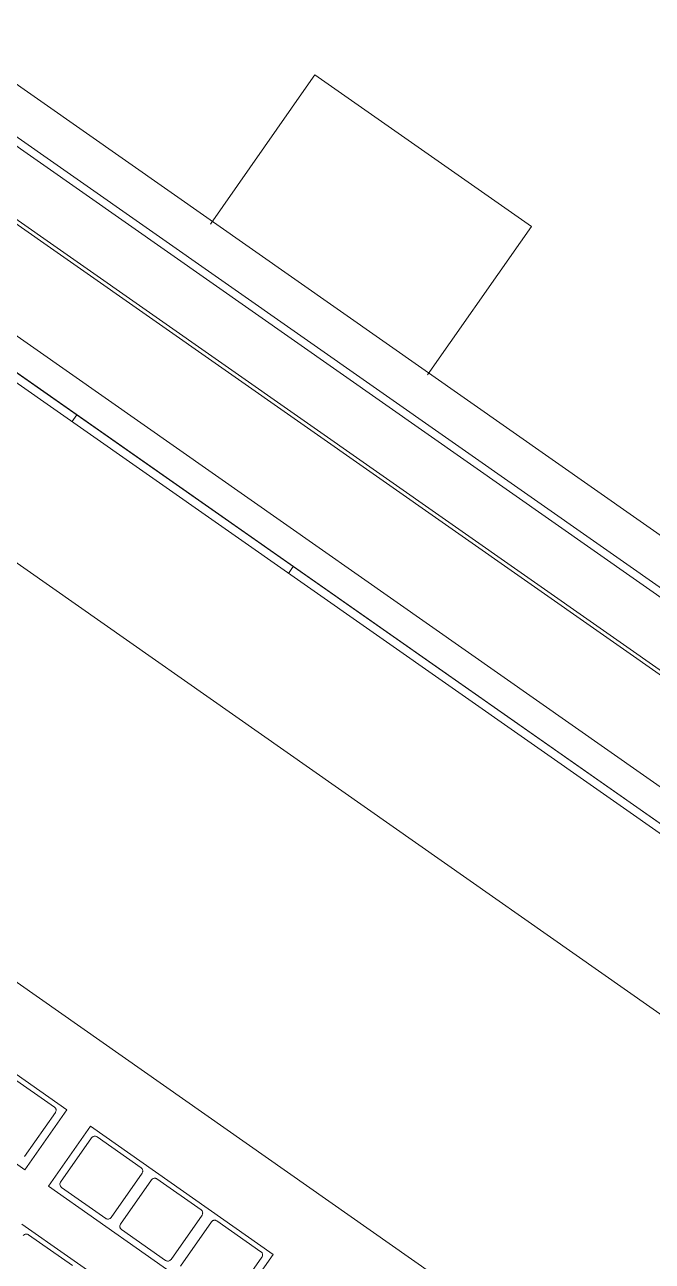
# Model space of a CAD drawing. Header units: inches. Extents: x 1 to 4637, y -664 to 702.
# Drawn here: x 1370.44 to 1376.86, y -155.45 to -142.8 of the extents above; entities that cross this region are included whole.
import ezdxf

# ---------------------------------------------------------------- set-up
doc = ezdxf.new("R2010")
doc.units = ezdxf.units.IN
doc.header["$MEASUREMENT"] = 0
doc.layers.add('I-FURN', color=30, linetype='Continuous', lineweight=9)

# ---------------------------------------------------------------- blocks, each defined once
blk = doc.blocks.new('Desk - Group 1 - No Side Chairs-2319773-New Construction - Tel_Data_Elec Plan')
at = {"layer": 'I-FURN'}
for p, q in [((10.432, -7.432), (25.267, -17.82)), ((16.59, -9.311), (14.72, -8.001)), ((14.02, -9.001), (14.449, -8.388)), ((14.449, -8.388), (16.319, -9.698)), ((14.135, -8.973), (14.452, -8.521)), ((14.968, -8.882), (14.651, -9.334)), ((14.748, -9.402), (15.065, -8.95)), ((15.12, -8.94), (15.571, -9.256)), ((16.522, -9.202), (16.071, -8.886)), ((15.89, -10.311), (14.02, -9.001)), ((14.597, -9.344), (14.145, -9.028)), ((15.581, -9.311), (15.264, -9.763)), ((25.435, -24.17), (4.407, -9.447)), ((25.435, -24.17), (4.408, -9.447)), ((15.209, -9.773), (14.758, -9.457)), ((15.361, -9.831), (15.678, -9.379)), ((15.732, -9.369), (16.184, -9.685)), ((16.319, -9.698), (15.89, -10.311)), ((16.194, -9.74), (15.877, -10.192)), ((15.822, -10.202), (15.371, -9.886)), ((16.132, -10.48), (16.561, -9.867)), ((16.561, -9.867), (19.044, -11.606)), ((24.834, -24.124), (4.656, -9.996)), ((16.248, -10.452), (16.564, -10)), ((18.615, -12.219), (16.132, -10.48)), ((3.672, -10.497), (24.699, -25.221)), ((16.709, -10.823), (16.258, -10.507)), ((24.296, -24.892), (4.118, -10.764)), ((22.311, -20.037), (9.36, -10.969)), ((3.275, -11.065), (24.302, -25.788)), ((3.319, -11.001), (24.346, -25.725)), ((3.319, -11.001), (24.346, -25.725)), ((3.337, -11.643), (23.736, -25.927)), ((8.495, -12.204), (21.446, -21.272)), ((13.814, -16.033), (13.863, -15.963)), ((16.078, -17.514), (16.029, -17.584)), ((11.492, -19.349), (12.442, -17.992)), ((11.379, -19.51), (11.492, -19.349)), ((11.379, -19.51), (13.594, -21.061)), ((14.662, -19.535), (13.707, -20.9)), ((13.707, -20.9), (13.594, -21.061))]:
    blk.add_line(p, q, dxfattribs=at)
for points in [[(14.145, -9.028), (14.142, -9.026), (14.137, -9.021), (14.131, -9.012), (14.128, -9.002), (14.128, -8.991), (14.13, -8.981), (14.134, -8.975), (14.135, -8.973)], [(15.065, -8.95), (15.067, -8.946), (15.073, -8.94), (15.084, -8.934), (15.096, -8.932), (15.109, -8.934), (15.116, -8.937), (15.12, -8.94)], [(16.577, -9.192), (16.575, -9.196), (16.569, -9.202), (16.558, -9.208), (16.546, -9.21), (16.533, -9.208), (16.526, -9.204), (16.522, -9.202)], [(14.651, -9.334), (14.65, -9.337), (14.645, -9.342), (14.636, -9.347), (14.627, -9.351), (14.616, -9.351), (14.606, -9.349), (14.6, -9.346), (14.597, -9.344)], [(14.758, -9.457), (14.755, -9.455), (14.75, -9.45), (14.744, -9.441), (14.741, -9.431), (14.741, -9.421), (14.743, -9.411), (14.746, -9.405), (14.748, -9.402)], [(15.678, -9.379), (15.68, -9.375), (15.686, -9.369), (15.697, -9.363), (15.709, -9.361), (15.721, -9.363), (15.729, -9.367), (15.732, -9.369)], [(15.264, -9.763), (15.262, -9.766), (15.258, -9.771), (15.249, -9.776), (15.239, -9.78), (15.229, -9.78), (15.219, -9.778), (15.212, -9.775), (15.209, -9.773)], [(15.371, -9.886), (15.368, -9.884), (15.363, -9.879), (15.357, -9.87), (15.354, -9.86), (15.354, -9.85), (15.356, -9.84), (15.359, -9.834), (15.361, -9.831)], [(15.877, -10.192), (15.875, -10.195), (15.87, -10.2), (15.862, -10.205), (15.852, -10.209), (15.842, -10.209), (15.831, -10.207), (15.825, -10.204), (15.822, -10.202)], [(16.258, -10.507), (16.255, -10.505), (16.249, -10.5), (16.244, -10.491), (16.241, -10.481), (16.24, -10.471), (16.243, -10.461), (16.246, -10.455), (16.248, -10.452)]]:
    blk.add_open_spline(points, degree=3, dxfattribs=at)
for points in [[(15.571, -9.256), (15.575, -9.258), (15.581, -9.264), (15.586, -9.275), (15.588, -9.285), (15.588, -9.297), (15.584, -9.306), (15.581, -9.311)], [(16.184, -9.685), (16.187, -9.688), (16.194, -9.693), (16.199, -9.704), (16.201, -9.714), (16.201, -9.726), (16.197, -9.735), (16.194, -9.74)]]:
    blk.add_open_spline(points, degree=3, knots=[0, 0, 0, 0, 0.2, 0.4, 0.55, 0.7, 1, 1, 1, 1], dxfattribs=at)

msp = doc.modelspace()

# ---------------------------------------------------------------- block references
at = {"layer": 'I-FURN', "rotation": 180}
msp.add_blockref('Desk - Group 1 - No Side Chairs-2319773-New Construction - Tel_Data_Elec Plan', (1387.001, -164.376), dxfattribs=at)

doc.saveas('drawing.dxf')
